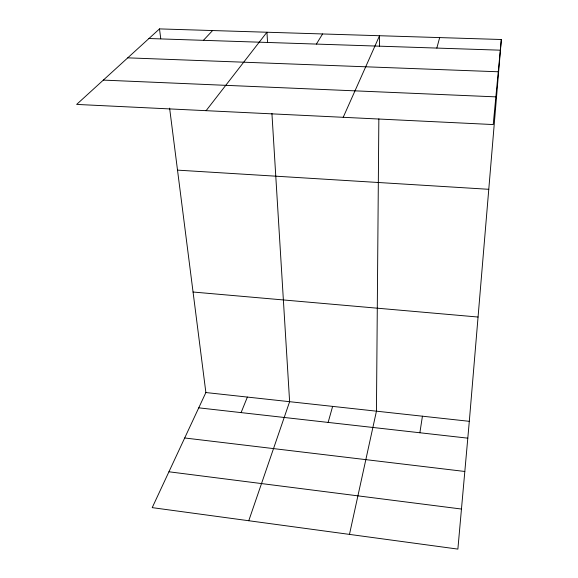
<?xml version="1.0" encoding="UTF-8"?>
<svg xmlns="http://www.w3.org/2000/svg" width="578" height="578" viewBox="0 0 578 578"><rect width="100%" height="100%" fill="white"/><g stroke="black" fill="none" stroke-linecap="round" stroke-linejoin="round"><path stroke-width="0.87" d="M378.85 118.88L376.444 411.175L349.473 534.397M379.45 46.5L379.536 35.728L343.209 117.305M169.607 108.137L205.876 392.541L152.216 507.636L457.877 549.1L469.307 421.319L501.343 39.506L159.499 28.9L76.657 104.416L493.222 124.559L501.343 39.506M419.874 432.756L422.431 416.196M436.831 48.075L439.677 37.592M328.131 422.417L332.632 406.392M248.764 520.735L289.621 401.688L271.92 113.396M241.084 412.613L247.377 397.079M316.383 44.08L322.575 33.958M206.1 110.673L266.942 32.231L267.542 42.078M203.427 40.33L212.596 30.547M148.943 38.524L500.324 50.185M127.745 57.843L498.265 71.773M103.332 80.104L495.866 96.866M177.511 170.134L488.771 189.302M193.059 292.02L478.057 317.033M205.876 392.541L469.307 421.319M198.745 407.837L467.797 438.16M184.693 437.98L464.82 471.475M168.935 471.785L461.461 509.037M159.499 28.9L160.749 38.719"/></g></svg>
